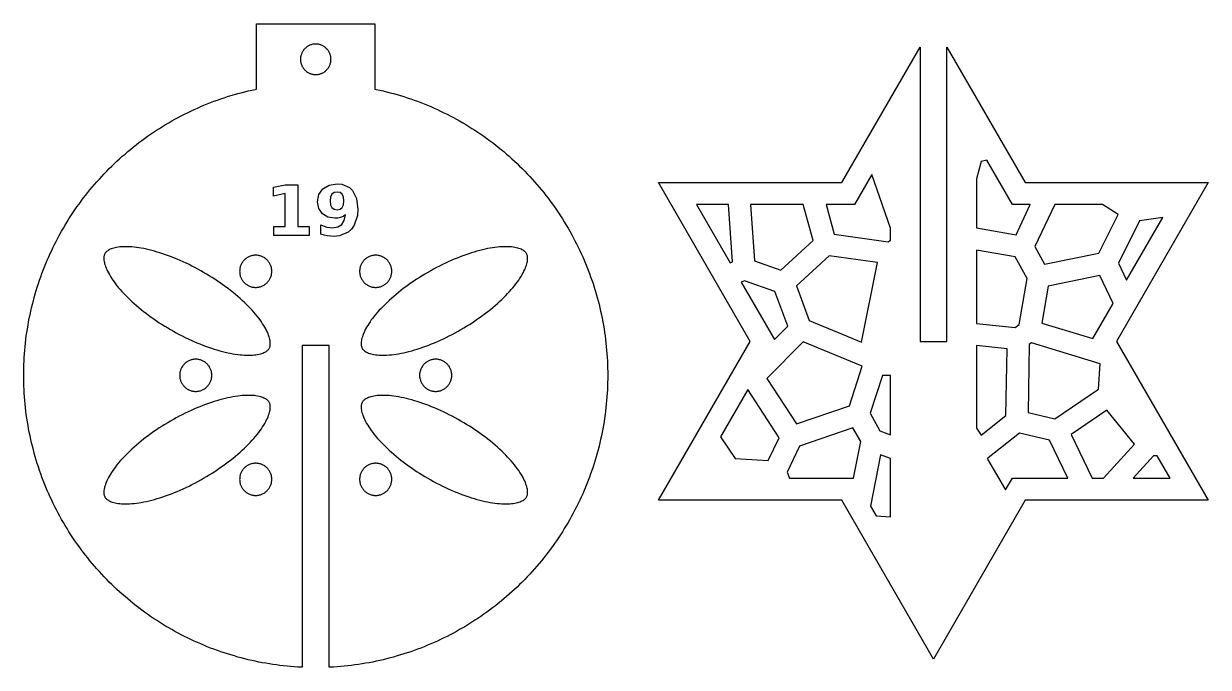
# Model space of a CAD drawing. Header units: millimetres. Extents: x 0 to 438, y -157 to 0.
# Drawn here: x 73 to 212.9, y -76 to 0 of the extents above; entities that cross this region are included whole.
import ezdxf

# ---------------------------------------------------------------- set-up
doc = ezdxf.new("R2010")
doc.units = ezdxf.units.MM
doc.layers.add('CUT', color=1, linetype='Continuous')
doc.layers.add('ENGRAVE', color=7, linetype='Continuous')

msp = doc.modelspace()

# ---------------------------------------------------------------- linework, layer by layer
at = {"layer": 'CUT'}
for points in [[(141.96, -43.19), (141.94, -43.62), (141.91, -44.04), (141.87, -44.46), (141.83, -44.88), (141.79, -45.3), (141.74, -45.72), (141.69, -46.14), (141.63, -46.56), (141.56, -46.98), (141.49, -47.4), (141.42, -47.81), (141.34, -48.23), (141.25, -48.65), (141.16, -49.06), (141.07, -49.47), (140.97, -49.88), (140.86, -50.29), (140.75, -50.7), (140.63, -51.11), (140.51, -51.51), (140.39, -51.92), (140.26, -52.32), (140.12, -52.72), (139.98, -53.12), (139.84, -53.52), (139.69, -53.92), (139.53, -54.31), (139.37, -54.7), (139.21, -55.09), (139.04, -55.48), (138.87, -55.87), (138.69, -56.25), (138.5, -56.63), (138.32, -57.01), (138.12, -57.39), (137.93, -57.76), (137.72, -58.14), (137.52, -58.5), (137.31, -58.87), (137.09, -59.24), (136.87, -59.6), (136.65, -59.96), (136.42, -60.31), (136.19, -60.67), (135.95, -61.02), (135.71, -61.37), (135.46, -61.71), (135.21, -62.05), (134.96, -62.39), (134.7, -62.73), (134.44, -63.06), (134.17, -63.39), (133.9, -63.71), (133.62, -64.03), (133.35, -64.35), (133.06, -64.67), (132.78, -64.98), (132.49, -65.29), (132.19, -65.59), (131.9, -65.9), (131.59, -66.19), (131.29, -66.49), (130.98, -66.78), (130.67, -67.06), (130.35, -67.35), (130.03, -67.62), (129.71, -67.9), (129.39, -68.17), (129.06, -68.44), (128.73, -68.7), (128.39, -68.96), (128.05, -69.21), (127.71, -69.46), (127.37, -69.71), (127.02, -69.95), (126.67, -70.19), (126.31, -70.42), (125.96, -70.65), (125.6, -70.87), (125.24, -71.09), (124.87, -71.31), (124.5, -71.52), (124.14, -71.72), (123.76, -71.93), (123.39, -72.12), (123.01, -72.32), (122.63, -72.5), (122.25, -72.69), (121.87, -72.87), (121.48, -73.04), (121.09, -73.21), (120.7, -73.37), (120.31, -73.53), (119.92, -73.69), (119.52, -73.84), (119.12, -73.98), (118.72, -74.12), (118.32, -74.26), (117.92, -74.39), (117.51, -74.51), (117.11, -74.63), (116.7, -74.75), (116.29, -74.86), (115.88, -74.97), (115.47, -75.07), (115.06, -75.16), (114.65, -75.25), (114.23, -75.34), (113.81, -75.42), (113.4, -75.49), (112.98, -75.56), (112.56, -75.63), (112.14, -75.69), (111.72, -75.74), (111.3, -75.79), (110.88, -75.83), (110.46, -75.87), (110.04, -75.91), (109.62, -75.94), (109.19, -75.96), (109.09, -75.96), (109.09, -38), (105.91, -38), (105.91, -75.96), (105.81, -75.96), (105.38, -75.94), (104.96, -75.91), (104.54, -75.87), (104.12, -75.83), (103.7, -75.79), (103.28, -75.74), (102.86, -75.69), (102.44, -75.63), (102.02, -75.56), (101.6, -75.49), (101.19, -75.42), (100.77, -75.34), (100.35, -75.25), (99.94, -75.16), (99.53, -75.07), (99.12, -74.97), (98.71, -74.86), (98.3, -74.75), (97.89, -74.63), (97.49, -74.51), (97.08, -74.39), (96.68, -74.26), (96.28, -74.12), (95.88, -73.98), (95.48, -73.84), (95.08, -73.69), (94.69, -73.53), (94.3, -73.37), (93.91, -73.21), (93.52, -73.04), (93.13, -72.87), (92.75, -72.69), (92.37, -72.5), (91.99, -72.32), (91.61, -72.12), (91.24, -71.93), (90.86, -71.72), (90.5, -71.52), (90.13, -71.31), (89.76, -71.09), (89.4, -70.87), (89.04, -70.65), (88.69, -70.42), (88.33, -70.19), (87.98, -69.95), (87.63, -69.71), (87.29, -69.46), (86.95, -69.21), (86.61, -68.96), (86.27, -68.7), (85.94, -68.44), (85.61, -68.17), (85.29, -67.9), (84.97, -67.62), (84.65, -67.35), (84.33, -67.06), (84.02, -66.78), (83.71, -66.49), (83.41, -66.19), (83.1, -65.9), (82.81, -65.59), (82.51, -65.29), (82.22, -64.98), (81.94, -64.67), (81.65, -64.35), (81.38, -64.03), (81.1, -63.71), (80.83, -63.39), (80.56, -63.06), (80.3, -62.73), (80.04, -62.39), (79.79, -62.05), (79.54, -61.71), (79.29, -61.37), (79.05, -61.02), (78.81, -60.67), (78.58, -60.31), (78.35, -59.96), (78.13, -59.6), (77.91, -59.24), (77.69, -58.87), (77.48, -58.5), (77.28, -58.14), (77.07, -57.76), (76.88, -57.39), (76.68, -57.01), (76.5, -56.63), (76.31, -56.25), (76.13, -55.87), (75.96, -55.48), (75.79, -55.09), (75.63, -54.7), (75.47, -54.31), (75.31, -53.92), (75.16, -53.52), (75.02, -53.12), (74.88, -52.72), (74.74, -52.32), (74.61, -51.92), (74.49, -51.51), (74.37, -51.11), (74.25, -50.7), (74.14, -50.29), (74.03, -49.88), (73.93, -49.47), (73.84, -49.06), (73.75, -48.65), (73.66, -48.23), (73.58, -47.81), (73.51, -47.4), (73.44, -46.98), (73.37, -46.56), (73.31, -46.14), (73.26, -45.72), (73.21, -45.3), (73.17, -44.88), (73.13, -44.46), (73.09, -44.04), (73.06, -43.62), (73.04, -43.19), (73.02, -42.77), (73.01, -42.35), (73, -41.92), (73, -41.5), (73, -41.08), (73.01, -40.65), (73.02, -40.23), (73.04, -39.81), (73.06, -39.38), (73.09, -38.96), (73.13, -38.54), (73.17, -38.12), (73.21, -37.7), (73.26, -37.28), (73.31, -36.86), (73.37, -36.44), (73.44, -36.02), (73.51, -35.6), (73.58, -35.19), (73.66, -34.77), (73.75, -34.35), (73.84, -33.94), (73.93, -33.53), (74.03, -33.12), (74.14, -32.71), (74.25, -32.3), (74.37, -31.89), (74.49, -31.49), (74.61, -31.08), (74.74, -30.68), (74.88, -30.28), (75.02, -29.88), (75.16, -29.48), (75.31, -29.08), (75.47, -28.69), (75.63, -28.3), (75.79, -27.91), (75.96, -27.52), (76.13, -27.13), (76.31, -26.75), (76.5, -26.37), (76.68, -25.99), (76.88, -25.61), (77.07, -25.24), (77.28, -24.86), (77.48, -24.5), (77.69, -24.13), (77.91, -23.76), (78.13, -23.4), (78.35, -23.04), (78.58, -22.69), (78.81, -22.33), (79.05, -21.98), (79.29, -21.63), (79.54, -21.29), (79.79, -20.95), (80.04, -20.61), (80.3, -20.27), (80.56, -19.94), (80.83, -19.61), (81.1, -19.29), (81.38, -18.97), (81.65, -18.65), (81.94, -18.33), (82.22, -18.02), (82.51, -17.71), (82.81, -17.41), (83.1, -17.1), (83.41, -16.81), (83.71, -16.51), (84.02, -16.22), (84.33, -15.94), (84.65, -15.65), (84.97, -15.38), (85.29, -15.1), (85.61, -14.83), (85.94, -14.56), (86.27, -14.3), (86.61, -14.04), (86.95, -13.79), (87.29, -13.54), (87.63, -13.29), (87.98, -13.05), (88.33, -12.81), (88.69, -12.58), (89.04, -12.35), (89.4, -12.13), (89.76, -11.91), (90.13, -11.69), (90.5, -11.48), (90.86, -11.28), (91.24, -11.07), (91.61, -10.88), (91.99, -10.68), (92.37, -10.5), (92.75, -10.31), (93.13, -10.13), (93.52, -9.96), (93.91, -9.79), (94.3, -9.63), (94.69, -9.47), (95.08, -9.31), (95.48, -9.16), (95.88, -9.02), (96.28, -8.88), (96.68, -8.74), (97.08, -8.61), (97.49, -8.49), (97.89, -8.37), (98.3, -8.25), (98.71, -8.14), (99.12, -8.03), (99.53, -7.93), (99.94, -7.84), (100.35, -7.75), (100.5, -7.72), (100.5, 0), (114.5, 0), (114.5, -7.72), (114.65, -7.75), (115.06, -7.84), (115.47, -7.93), (115.88, -8.03), (116.29, -8.14), (116.7, -8.25), (117.11, -8.37), (117.51, -8.49), (117.92, -8.61), (118.32, -8.74), (118.72, -8.88), (119.12, -9.02), (119.52, -9.16), (119.92, -9.31), (120.31, -9.47), (120.7, -9.63), (121.09, -9.79), (121.48, -9.96), (121.87, -10.13), (122.25, -10.31), (122.63, -10.5), (123.01, -10.68), (123.39, -10.88), (123.76, -11.07), (124.14, -11.28), (124.5, -11.48), (124.87, -11.69), (125.24, -11.91), (125.6, -12.13), (125.96, -12.35), (126.31, -12.58), (126.67, -12.81), (127.02, -13.05), (127.37, -13.29), (127.71, -13.54), (128.05, -13.79), (128.39, -14.04), (128.73, -14.3), (129.06, -14.56), (129.39, -14.83), (129.71, -15.1), (130.03, -15.38), (130.35, -15.65), (130.67, -15.94), (130.98, -16.22), (131.29, -16.51), (131.59, -16.81), (131.9, -17.1), (132.19, -17.41), (132.49, -17.71), (132.78, -18.02), (133.06, -18.33), (133.35, -18.65), (133.62, -18.97), (133.9, -19.29), (134.17, -19.61), (134.44, -19.94), (134.7, -20.27), (134.96, -20.61), (135.21, -20.95), (135.46, -21.29), (135.71, -21.63), (135.95, -21.98), (136.19, -22.33), (136.42, -22.69), (136.65, -23.04), (136.87, -23.4), (137.09, -23.76), (137.31, -24.13), (137.52, -24.5), (137.72, -24.86), (137.93, -25.24), (138.12, -25.61), (138.32, -25.99), (138.5, -26.37), (138.69, -26.75), (138.87, -27.13), (139.04, -27.52), (139.21, -27.91), (139.37, -28.3), (139.53, -28.69), (139.69, -29.08), (139.84, -29.48), (139.98, -29.88), (140.12, -30.28), (140.26, -30.68), (140.39, -31.08), (140.51, -31.49), (140.63, -31.89), (140.75, -32.3), (140.86, -32.71), (140.97, -33.12), (141.07, -33.53), (141.16, -33.94), (141.25, -34.35), (141.34, -34.77), (141.42, -35.19), (141.49, -35.6), (141.56, -36.02), (141.63, -36.44), (141.69, -36.86), (141.74, -37.28), (141.79, -37.7), (141.83, -38.12), (141.87, -38.54), (141.91, -38.96), (141.94, -39.38), (141.96, -39.81), (141.98, -40.23), (141.99, -40.65), (142, -41.08), (142, -41.5), (142, -41.92), (141.99, -42.35), (141.98, -42.77), (141.96, -43.19)], [(109.3, -4.11), (109.29, -4.02), (109.28, -3.94), (109.27, -3.85), (109.25, -3.76), (109.22, -3.68), (109.19, -3.59), (109.16, -3.51), (109.13, -3.43), (109.09, -3.35), (109.04, -3.27), (109, -3.2), (108.95, -3.13), (108.89, -3.06), (108.83, -2.99), (108.77, -2.93), (108.71, -2.87), (108.64, -2.81), (108.57, -2.75), (108.5, -2.7), (108.43, -2.66), (108.35, -2.61), (108.27, -2.57), (108.19, -2.54), (108.11, -2.51), (108.02, -2.48), (107.94, -2.45), (107.85, -2.43), (107.76, -2.42), (107.68, -2.41), (107.59, -2.4), (107.5, -2.4), (107.41, -2.4), (107.32, -2.41), (107.24, -2.42), (107.15, -2.43), (107.06, -2.45), (106.98, -2.48), (106.89, -2.51), (106.81, -2.54), (106.73, -2.57), (106.65, -2.61), (106.57, -2.66), (106.5, -2.7), (106.43, -2.75), (106.36, -2.81), (106.29, -2.87), (106.23, -2.93), (106.17, -2.99), (106.11, -3.06), (106.05, -3.13), (106, -3.2), (105.96, -3.27), (105.91, -3.35), (105.87, -3.43), (105.84, -3.51), (105.81, -3.59), (105.78, -3.68), (105.75, -3.76), (105.73, -3.85), (105.72, -3.94), (105.71, -4.02), (105.7, -4.11), (105.7, -4.2), (105.7, -4.29), (105.71, -4.38), (105.72, -4.46), (105.73, -4.55), (105.75, -4.64), (105.78, -4.72), (105.81, -4.81), (105.84, -4.89), (105.87, -4.97), (105.91, -5.05), (105.96, -5.13), (106, -5.2), (106.05, -5.27), (106.11, -5.34), (106.17, -5.41), (106.23, -5.47), (106.29, -5.53), (106.36, -5.59), (106.43, -5.65), (106.5, -5.7), (106.57, -5.74), (106.65, -5.79), (106.73, -5.83), (106.81, -5.86), (106.89, -5.89), (106.98, -5.92), (107.06, -5.95), (107.15, -5.97), (107.24, -5.98), (107.32, -5.99), (107.41, -6), (107.5, -6), (107.59, -6), (107.68, -5.99), (107.76, -5.98), (107.85, -5.97), (107.94, -5.95), (108.02, -5.92), (108.11, -5.89), (108.19, -5.86), (108.27, -5.83), (108.35, -5.79), (108.43, -5.74), (108.5, -5.7), (108.57, -5.65), (108.64, -5.59), (108.71, -5.53), (108.77, -5.47), (108.83, -5.41), (108.89, -5.34), (108.95, -5.27), (109, -5.2), (109.04, -5.13), (109.09, -5.05), (109.13, -4.97), (109.16, -4.89), (109.19, -4.81), (109.22, -4.72), (109.25, -4.64), (109.27, -4.55), (109.28, -4.46), (109.29, -4.38), (109.3, -4.29), (109.3, -4.2), (109.3, -4.11)], [(148, -56.25), (158.82, -37.5), (148, -18.75), (169.65, -18.75), (178.89, -2.75), (178.89, -37.5), (182.06, -37.5), (182.06, -2.75), (191.3, -18.75), (212.95, -18.75), (202.12, -37.5), (212.95, -56.25), (191.3, -56.25), (180.47, -75), (169.65, -56.25), (148, -56.25)], [(186.77, -16.11), (186.13, -16.26), (185.56, -18.31), (185.56, -24.09), (190.24, -24.9), (191.92, -21.35), (189.8, -21.35), (186.77, -16.11)], [(175.39, -25.56), (175.39, -24.12), (173.21, -17.78), (171.15, -21.35), (167.8, -21.35), (168.74, -24.85), (175.11, -25.74), (175.39, -25.56)], [(156.73, -28.12), (156.27, -21.35), (152.5, -21.35), (156.47, -28.23), (156.73, -28.12)], [(162.45, -29.08), (166.25, -25.6), (165.1, -21.35), (158.87, -21.35), (159.32, -27.99), (162.45, -29.08)], [(200.01, -27.08), (202.3, -22.53), (200.45, -21.35), (194.8, -21.35), (192.45, -26.31), (193.59, -28.4), (200.01, -27.08)], [(202.33, -28.25), (203.29, -30.28), (207.57, -22.87), (204.84, -23.26), (202.33, -28.25)], [(94.92, -29.75), (94.59, -29.55), (94.25, -29.35), (93.91, -29.15), (93.57, -28.97), (93.22, -28.78), (92.88, -28.6), (92.53, -28.43), (92.18, -28.26), (91.84, -28.1), (91.49, -27.95), (91.14, -27.8), (90.8, -27.66), (90.45, -27.52), (90.11, -27.39), (89.77, -27.27), (89.43, -27.16), (89.1, -27.05), (88.77, -26.95), (88.45, -26.85), (88.12, -26.77), (87.81, -26.69), (87.5, -26.62), (87.19, -26.55), (86.89, -26.5), (86.6, -26.45), (86.32, -26.41), (86.04, -26.38), (85.77, -26.35), (85.51, -26.34), (85.26, -26.32), (85.02, -26.32), (84.79, -26.33), (84.57, -26.34), (84.36, -26.35), (84.16, -26.38), (83.97, -26.41), (83.8, -26.44), (83.63, -26.48), (83.49, -26.53), (83.35, -26.57), (83.22, -26.63), (83.11, -26.68), (83.01, -26.73), (82.93, -26.79), (82.85, -26.84), (82.79, -26.9), (82.73, -26.96), (82.68, -27.01), (82.64, -27.07), (82.6, -27.13), (82.57, -27.19), (82.54, -27.25), (82.52, -27.32), (82.5, -27.4), (82.48, -27.48), (82.47, -27.58), (82.47, -27.68), (82.47, -27.79), (82.48, -27.91), (82.5, -28.05), (82.53, -28.19), (82.56, -28.34), (82.61, -28.5), (82.67, -28.67), (82.73, -28.85), (82.81, -29.03), (82.9, -29.22), (83, -29.42), (83.12, -29.62), (83.24, -29.83), (83.37, -30.04), (83.52, -30.26), (83.67, -30.48), (83.84, -30.7), (84.02, -30.93), (84.21, -31.16), (84.4, -31.39), (84.61, -31.62), (84.83, -31.85), (85.05, -32.09), (85.29, -32.32), (85.53, -32.56), (85.78, -32.79), (86.04, -33.03), (86.31, -33.26), (86.59, -33.49), (86.87, -33.73), (87.16, -33.96), (87.46, -34.18), (87.76, -34.41), (88.07, -34.63), (88.38, -34.85), (88.7, -35.07), (89.02, -35.29), (89.35, -35.5), (89.68, -35.7), (90.01, -35.9), (90.35, -36.1), (90.69, -36.3), (91.03, -36.48), (91.38, -36.67), (91.72, -36.85), (92.07, -37.02), (92.42, -37.19), (92.77, -37.35), (93.11, -37.5), (93.46, -37.65), (93.81, -37.79), (94.15, -37.93), (94.49, -38.06), (94.83, -38.18), (95.17, -38.29), (95.5, -38.4), (95.83, -38.5), (96.16, -38.6), (96.48, -38.68), (96.79, -38.76), (97.11, -38.83), (97.41, -38.9), (97.71, -38.95), (98, -39), (98.28, -39.04), (98.56, -39.07), (98.83, -39.1), (99.09, -39.11), (99.34, -39.13), (99.58, -39.13), (99.81, -39.12), (100.04, -39.11), (100.25, -39.1), (100.44, -39.07), (100.63, -39.04), (100.81, -39.01), (100.97, -38.97), (101.12, -38.92), (101.25, -38.88), (101.38, -38.82), (101.49, -38.77), (101.59, -38.72), (101.68, -38.66), (101.75, -38.61), (101.82, -38.55), (101.87, -38.49), (101.92, -38.44), (101.96, -38.38), (102, -38.32), (102.03, -38.26), (102.06, -38.2), (102.08, -38.13), (102.1, -38.05), (102.12, -37.97), (102.13, -37.87), (102.13, -37.77), (102.13, -37.66), (102.12, -37.54), (102.1, -37.4), (102.08, -37.26), (102.04, -37.11), (101.99, -36.95), (101.94, -36.78), (101.87, -36.6), (101.79, -36.42), (101.7, -36.23), (101.6, -36.03), (101.49, -35.83), (101.36, -35.62), (101.23, -35.41), (101.08, -35.19), (100.93, -34.97), (100.76, -34.75), (100.58, -34.52), (100.4, -34.29), (100.2, -34.06), (99.99, -33.83), (99.78, -33.6), (99.55, -33.36), (99.31, -33.13), (99.07, -32.89), (98.82, -32.66), (98.56, -32.42), (98.29, -32.19), (98.01, -31.96), (97.73, -31.72), (97.44, -31.49), (97.15, -31.27), (96.84, -31.04), (96.54, -30.82), (96.22, -30.6), (95.9, -30.38), (95.58, -30.16), (95.25, -29.95), (94.92, -29.75)], [(123.97, -36.48), (124.31, -36.3), (124.65, -36.1), (124.99, -35.9), (125.32, -35.7), (125.65, -35.5), (125.98, -35.29), (126.3, -35.07), (126.62, -34.85), (126.93, -34.63), (127.24, -34.41), (127.54, -34.18), (127.84, -33.96), (128.13, -33.73), (128.41, -33.49), (128.69, -33.26), (128.96, -33.03), (129.22, -32.79), (129.47, -32.56), (129.71, -32.32), (129.95, -32.09), (130.17, -31.85), (130.39, -31.62), (130.6, -31.39), (130.79, -31.16), (130.98, -30.93), (131.16, -30.7), (131.33, -30.48), (131.48, -30.26), (131.63, -30.04), (131.76, -29.83), (131.88, -29.62), (132, -29.42), (132.1, -29.22), (132.19, -29.03), (132.27, -28.85), (132.33, -28.67), (132.39, -28.5), (132.44, -28.34), (132.47, -28.19), (132.5, -28.05), (132.52, -27.91), (132.53, -27.79), (132.53, -27.68), (132.53, -27.58), (132.52, -27.48), (132.5, -27.4), (132.48, -27.32), (132.46, -27.25), (132.43, -27.19), (132.4, -27.13), (132.36, -27.07), (132.32, -27.01), (132.27, -26.96), (132.21, -26.9), (132.15, -26.84), (132.07, -26.79), (131.99, -26.73), (131.89, -26.68), (131.78, -26.63), (131.65, -26.57), (131.51, -26.53), (131.37, -26.48), (131.2, -26.44), (131.03, -26.41), (130.84, -26.38), (130.64, -26.35), (130.43, -26.34), (130.21, -26.33), (129.98, -26.32), (129.74, -26.32), (129.49, -26.34), (129.23, -26.35), (128.96, -26.38), (128.68, -26.41), (128.4, -26.45), (128.11, -26.5), (127.81, -26.55), (127.5, -26.62), (127.19, -26.69), (126.88, -26.77), (126.55, -26.85), (126.23, -26.95), (125.9, -27.05), (125.57, -27.16), (125.23, -27.27), (124.89, -27.39), (124.55, -27.52), (124.2, -27.66), (123.86, -27.8), (123.51, -27.95), (123.16, -28.1), (122.82, -28.26), (122.47, -28.43), (122.12, -28.6), (121.78, -28.78), (121.43, -28.97), (121.09, -29.15), (120.75, -29.35), (120.41, -29.55), (120.08, -29.75), (119.75, -29.95), (119.42, -30.16), (119.1, -30.38), (118.78, -30.6), (118.46, -30.82), (118.16, -31.04), (117.85, -31.27), (117.56, -31.49), (117.27, -31.72), (116.99, -31.96), (116.71, -32.19), (116.44, -32.42), (116.18, -32.66), (115.93, -32.89), (115.69, -33.13), (115.45, -33.36), (115.22, -33.6), (115.01, -33.83), (114.8, -34.06), (114.6, -34.29), (114.42, -34.52), (114.24, -34.75), (114.07, -34.97), (113.92, -35.19), (113.77, -35.41), (113.64, -35.62), (113.51, -35.83), (113.4, -36.03), (113.3, -36.23), (113.21, -36.42), (113.13, -36.6), (113.06, -36.78), (113.01, -36.95), (112.96, -37.11), (112.92, -37.26), (112.9, -37.4), (112.88, -37.54), (112.87, -37.66), (112.87, -37.77), (112.87, -37.87), (112.88, -37.97), (112.9, -38.05), (112.92, -38.13), (112.94, -38.2), (112.97, -38.26), (113, -38.32), (113.04, -38.38), (113.08, -38.44), (113.13, -38.49), (113.18, -38.55), (113.25, -38.61), (113.32, -38.66), (113.41, -38.72), (113.51, -38.77), (113.62, -38.82), (113.75, -38.88), (113.88, -38.92), (114.03, -38.97), (114.19, -39.01), (114.37, -39.04), (114.56, -39.07), (114.75, -39.1), (114.96, -39.11), (115.19, -39.12), (115.42, -39.13), (115.66, -39.13), (115.91, -39.11), (116.17, -39.1), (116.44, -39.07), (116.72, -39.04), (117, -39), (117.29, -38.95), (117.59, -38.9), (117.89, -38.83), (118.21, -38.76), (118.52, -38.68), (118.84, -38.6), (119.17, -38.5), (119.5, -38.4), (119.83, -38.29), (120.17, -38.18), (120.51, -38.06), (120.85, -37.93), (121.19, -37.79), (121.54, -37.65), (121.89, -37.5), (122.23, -37.35), (122.58, -37.19), (122.93, -37.02), (123.28, -36.85), (123.62, -36.67), (123.97, -36.48)], [(102.29, -29.5), (102.3, -29.41), (102.31, -29.32), (102.31, -29.22), (102.31, -29.13), (102.3, -29.04), (102.29, -28.95), (102.28, -28.85), (102.26, -28.76), (102.23, -28.67), (102.2, -28.58), (102.17, -28.5), (102.13, -28.41), (102.09, -28.33), (102.04, -28.25), (101.99, -28.17), (101.94, -28.09), (101.88, -28.02), (101.82, -27.95), (101.76, -27.88), (101.69, -27.82), (101.62, -27.76), (101.54, -27.7), (101.47, -27.64), (101.39, -27.59), (101.31, -27.55), (101.22, -27.51), (101.14, -27.47), (101.05, -27.44), (100.96, -27.41), (100.87, -27.38), (100.78, -27.36), (100.69, -27.35), (100.6, -27.33), (100.51, -27.33), (100.41, -27.32), (100.32, -27.33), (100.23, -27.33), (100.13, -27.35), (100.04, -27.36), (99.95, -27.38), (99.86, -27.41), (99.77, -27.44), (99.69, -27.47), (99.6, -27.51), (99.52, -27.55), (99.44, -27.59), (99.36, -27.64), (99.28, -27.7), (99.21, -27.76), (99.14, -27.82), (99.07, -27.88), (99, -27.95), (98.94, -28.02), (98.89, -28.09), (98.83, -28.17), (98.78, -28.25), (98.74, -28.33), (98.7, -28.41), (98.66, -28.5), (98.62, -28.58), (98.59, -28.67), (98.57, -28.76), (98.55, -28.85), (98.53, -28.95), (98.52, -29.04), (98.52, -29.13), (98.51, -29.22), (98.52, -29.32), (98.52, -29.41), (98.53, -29.5), (98.55, -29.59), (98.57, -29.69), (98.59, -29.78), (98.62, -29.86), (98.66, -29.95), (98.7, -30.04), (98.74, -30.12), (98.78, -30.2), (98.83, -30.28), (98.89, -30.36), (98.94, -30.43), (99, -30.5), (99.07, -30.57), (99.14, -30.63), (99.21, -30.69), (99.28, -30.75), (99.36, -30.8), (99.44, -30.85), (99.52, -30.9), (99.6, -30.94), (99.69, -30.98), (99.77, -31.01), (99.86, -31.04), (99.95, -31.07), (100.04, -31.09), (100.13, -31.1), (100.23, -31.11), (100.32, -31.12), (100.41, -31.12), (100.51, -31.12), (100.6, -31.11), (100.69, -31.1), (100.78, -31.09), (100.87, -31.07), (100.96, -31.04), (101.05, -31.01), (101.14, -30.98), (101.22, -30.94), (101.31, -30.9), (101.39, -30.85), (101.47, -30.8), (101.54, -30.75), (101.62, -30.69), (101.69, -30.63), (101.76, -30.57), (101.82, -30.5), (101.88, -30.43), (101.94, -30.36), (101.99, -30.28), (102.04, -30.2), (102.09, -30.12), (102.13, -30.04), (102.17, -29.95), (102.2, -29.86), (102.23, -29.78), (102.26, -29.69), (102.28, -29.59), (102.29, -29.5)], [(116.47, -29.5), (116.48, -29.41), (116.48, -29.32), (116.49, -29.22), (116.48, -29.13), (116.48, -29.04), (116.47, -28.95), (116.45, -28.85), (116.43, -28.76), (116.41, -28.67), (116.38, -28.58), (116.34, -28.5), (116.3, -28.41), (116.26, -28.33), (116.22, -28.25), (116.17, -28.17), (116.11, -28.09), (116.06, -28.02), (116, -27.95), (115.93, -27.88), (115.86, -27.82), (115.79, -27.76), (115.72, -27.7), (115.64, -27.64), (115.56, -27.59), (115.48, -27.55), (115.4, -27.51), (115.31, -27.47), (115.23, -27.44), (115.14, -27.41), (115.05, -27.38), (114.96, -27.36), (114.87, -27.35), (114.77, -27.33), (114.68, -27.33), (114.59, -27.32), (114.49, -27.33), (114.4, -27.33), (114.31, -27.35), (114.22, -27.36), (114.13, -27.38), (114.04, -27.41), (113.95, -27.44), (113.86, -27.47), (113.78, -27.51), (113.69, -27.55), (113.61, -27.59), (113.53, -27.64), (113.46, -27.7), (113.38, -27.76), (113.31, -27.82), (113.24, -27.88), (113.18, -27.95), (113.12, -28.02), (113.06, -28.09), (113.01, -28.17), (112.96, -28.25), (112.91, -28.33), (112.87, -28.41), (112.83, -28.5), (112.8, -28.58), (112.77, -28.67), (112.74, -28.76), (112.72, -28.85), (112.71, -28.95), (112.7, -29.04), (112.69, -29.13), (112.69, -29.22), (112.69, -29.32), (112.7, -29.41), (112.71, -29.5), (112.72, -29.59), (112.74, -29.69), (112.77, -29.78), (112.8, -29.86), (112.83, -29.95), (112.87, -30.04), (112.91, -30.12), (112.96, -30.2), (113.01, -30.28), (113.06, -30.36), (113.12, -30.43), (113.18, -30.5), (113.24, -30.57), (113.31, -30.63), (113.38, -30.69), (113.46, -30.75), (113.53, -30.8), (113.61, -30.85), (113.69, -30.9), (113.78, -30.94), (113.86, -30.98), (113.95, -31.01), (114.04, -31.04), (114.13, -31.07), (114.22, -31.09), (114.31, -31.1), (114.4, -31.11), (114.49, -31.12), (114.59, -31.12), (114.68, -31.12), (114.77, -31.11), (114.87, -31.1), (114.96, -31.09), (115.05, -31.07), (115.14, -31.04), (115.23, -31.01), (115.31, -30.98), (115.4, -30.94), (115.48, -30.9), (115.56, -30.85), (115.64, -30.8), (115.72, -30.75), (115.79, -30.69), (115.86, -30.63), (115.93, -30.57), (116, -30.5), (116.06, -30.43), (116.11, -30.36), (116.17, -30.28), (116.22, -30.2), (116.26, -30.12), (116.3, -30.04), (116.34, -29.95), (116.38, -29.86), (116.41, -29.78), (116.43, -29.69), (116.45, -29.59), (116.47, -29.5)], [(165.81, -35.03), (171.99, -37.58), (173.87, -28.19), (168.14, -27.39), (164.28, -30.93), (165.81, -35.03)], [(190.61, -35.51), (191.55, -30.09), (190.15, -27.52), (185.56, -26.73), (185.56, -35.38), (190.14, -35.85), (190.61, -35.51)], [(161.7, -37.29), (163.28, -35.69), (161.75, -31.59), (158.14, -30.33), (157.78, -30.49), (161.7, -37.29)], [(199.31, -37.17), (201.71, -33.03), (200.14, -29.71), (194.03, -30.96), (193.28, -35.34), (199.31, -37.17)], [(160.8, -41.89), (164.28, -47.24), (170.55, -45.09), (172.07, -40.42), (165.1, -37.55), (160.8, -41.89)], [(191.65, -45.88), (194.83, -46.64), (199.97, -43.15), (200.18, -40.16), (192.05, -37.68), (191.79, -37.86), (191.65, -45.88)], [(185.56, -47.75), (186.12, -48.58), (189.04, -46.26), (189.18, -38.37), (185.56, -37.99), (185.56, -47.75)], [(95.22, -41.69), (95.22, -41.59), (95.22, -41.5), (95.22, -41.41), (95.22, -41.31), (95.2, -41.22), (95.19, -41.13), (95.17, -41.04), (95.14, -40.95), (95.11, -40.86), (95.08, -40.77), (95.04, -40.69), (95, -40.6), (94.95, -40.52), (94.9, -40.44), (94.85, -40.37), (94.79, -40.29), (94.73, -40.22), (94.67, -40.16), (94.6, -40.09), (94.53, -40.03), (94.46, -39.97), (94.38, -39.92), (94.3, -39.87), (94.22, -39.82), (94.14, -39.78), (94.05, -39.74), (93.96, -39.71), (93.88, -39.68), (93.79, -39.66), (93.7, -39.64), (93.6, -39.62), (93.51, -39.61), (93.42, -39.6), (93.33, -39.6), (93.23, -39.6), (93.14, -39.61), (93.05, -39.62), (92.95, -39.64), (92.86, -39.66), (92.77, -39.68), (92.69, -39.71), (92.6, -39.74), (92.51, -39.78), (92.43, -39.82), (92.35, -39.87), (92.27, -39.92), (92.19, -39.97), (92.12, -40.03), (92.05, -40.09), (91.98, -40.16), (91.92, -40.22), (91.86, -40.29), (91.8, -40.37), (91.75, -40.44), (91.7, -40.52), (91.65, -40.6), (91.61, -40.69), (91.57, -40.77), (91.54, -40.86), (91.51, -40.95), (91.48, -41.04), (91.46, -41.13), (91.45, -41.22), (91.43, -41.31), (91.43, -41.41), (91.43, -41.5), (91.43, -41.59), (91.43, -41.69), (91.45, -41.78), (91.46, -41.87), (91.48, -41.96), (91.51, -42.05), (91.54, -42.14), (91.57, -42.23), (91.61, -42.31), (91.65, -42.4), (91.7, -42.48), (91.75, -42.56), (91.8, -42.63), (91.86, -42.71), (91.92, -42.78), (91.98, -42.84), (92.05, -42.91), (92.12, -42.97), (92.19, -43.03), (92.27, -43.08), (92.35, -43.13), (92.43, -43.18), (92.51, -43.22), (92.6, -43.26), (92.69, -43.29), (92.77, -43.32), (92.86, -43.34), (92.95, -43.36), (93.05, -43.38), (93.14, -43.39), (93.23, -43.4), (93.33, -43.4), (93.42, -43.4), (93.51, -43.39), (93.6, -43.38), (93.7, -43.36), (93.79, -43.34), (93.88, -43.32), (93.96, -43.29), (94.05, -43.26), (94.14, -43.22), (94.22, -43.18), (94.3, -43.13), (94.38, -43.08), (94.46, -43.03), (94.53, -42.97), (94.6, -42.91), (94.67, -42.84), (94.73, -42.78), (94.79, -42.71), (94.85, -42.63), (94.9, -42.56), (94.95, -42.48), (95, -42.4), (95.04, -42.31), (95.08, -42.23), (95.11, -42.14), (95.14, -42.05), (95.17, -41.96), (95.19, -41.87), (95.2, -41.78), (95.22, -41.69)], [(123.55, -41.78), (123.57, -41.69), (123.57, -41.59), (123.57, -41.5), (123.57, -41.41), (123.57, -41.31), (123.55, -41.22), (123.54, -41.13), (123.52, -41.04), (123.49, -40.95), (123.46, -40.86), (123.43, -40.77), (123.39, -40.69), (123.35, -40.6), (123.3, -40.52), (123.25, -40.44), (123.2, -40.37), (123.14, -40.29), (123.08, -40.22), (123.02, -40.16), (122.95, -40.09), (122.88, -40.03), (122.81, -39.97), (122.73, -39.92), (122.65, -39.87), (122.57, -39.82), (122.49, -39.78), (122.4, -39.74), (122.31, -39.71), (122.23, -39.68), (122.14, -39.66), (122.05, -39.64), (121.95, -39.62), (121.86, -39.61), (121.77, -39.6), (121.67, -39.6), (121.58, -39.6), (121.49, -39.61), (121.4, -39.62), (121.3, -39.64), (121.21, -39.66), (121.12, -39.68), (121.04, -39.71), (120.95, -39.74), (120.86, -39.78), (120.78, -39.82), (120.7, -39.87), (120.62, -39.92), (120.54, -39.97), (120.47, -40.03), (120.4, -40.09), (120.33, -40.16), (120.27, -40.22), (120.21, -40.29), (120.15, -40.37), (120.1, -40.44), (120.05, -40.52), (120, -40.6), (119.96, -40.69), (119.92, -40.77), (119.89, -40.86), (119.86, -40.95), (119.83, -41.04), (119.81, -41.13), (119.8, -41.22), (119.78, -41.31), (119.78, -41.41), (119.78, -41.5), (119.78, -41.59), (119.78, -41.69), (119.8, -41.78), (119.81, -41.87), (119.83, -41.96), (119.86, -42.05), (119.89, -42.14), (119.92, -42.23), (119.96, -42.31), (120, -42.4), (120.05, -42.48), (120.1, -42.56), (120.15, -42.63), (120.21, -42.71), (120.27, -42.78), (120.33, -42.84), (120.4, -42.91), (120.47, -42.97), (120.54, -43.03), (120.62, -43.08), (120.7, -43.13), (120.78, -43.18), (120.86, -43.22), (120.95, -43.26), (121.04, -43.29), (121.12, -43.32), (121.21, -43.34), (121.3, -43.36), (121.4, -43.38), (121.49, -43.39), (121.58, -43.4), (121.67, -43.4), (121.77, -43.4), (121.86, -43.39), (121.95, -43.38), (122.05, -43.36), (122.14, -43.34), (122.23, -43.32), (122.31, -43.29), (122.4, -43.26), (122.49, -43.22), (122.57, -43.18), (122.65, -43.13), (122.73, -43.08), (122.81, -43.03), (122.88, -42.97), (122.95, -42.91), (123.02, -42.84), (123.08, -42.78), (123.14, -42.71), (123.2, -42.63), (123.25, -42.56), (123.3, -42.48), (123.35, -42.4), (123.39, -42.31), (123.43, -42.23), (123.46, -42.14), (123.49, -42.05), (123.52, -41.96), (123.54, -41.87), (123.55, -41.78)], [(172.99, -45.97), (174.15, -48.06), (175.39, -48.53), (175.39, -41.53), (174.44, -41.52), (172.99, -45.97)], [(160.96, -51.55), (162.25, -48.89), (158.54, -43.19), (155.32, -48.77), (157.04, -51.3), (160.96, -51.55)], [(91.38, -46.33), (91.03, -46.52), (90.69, -46.7), (90.35, -46.9), (90.01, -47.1), (89.68, -47.3), (89.35, -47.5), (89.02, -47.71), (88.7, -47.93), (88.38, -48.15), (88.07, -48.37), (87.76, -48.59), (87.46, -48.82), (87.16, -49.04), (86.87, -49.27), (86.59, -49.51), (86.31, -49.74), (86.04, -49.97), (85.78, -50.21), (85.53, -50.44), (85.29, -50.68), (85.05, -50.91), (84.83, -51.15), (84.61, -51.38), (84.4, -51.61), (84.21, -51.84), (84.02, -52.07), (83.84, -52.3), (83.67, -52.52), (83.52, -52.74), (83.37, -52.96), (83.24, -53.17), (83.12, -53.38), (83, -53.58), (82.9, -53.78), (82.81, -53.97), (82.73, -54.15), (82.67, -54.33), (82.61, -54.5), (82.56, -54.66), (82.53, -54.81), (82.5, -54.95), (82.48, -55.09), (82.47, -55.21), (82.47, -55.32), (82.47, -55.42), (82.48, -55.52), (82.5, -55.6), (82.52, -55.68), (82.54, -55.75), (82.57, -55.81), (82.6, -55.87), (82.64, -55.93), (82.68, -55.99), (82.73, -56.04), (82.79, -56.1), (82.85, -56.16), (82.93, -56.21), (83.01, -56.27), (83.11, -56.32), (83.22, -56.37), (83.35, -56.43), (83.49, -56.47), (83.63, -56.52), (83.8, -56.56), (83.97, -56.59), (84.16, -56.62), (84.36, -56.65), (84.57, -56.66), (84.79, -56.67), (85.02, -56.68), (85.26, -56.68), (85.51, -56.66), (85.77, -56.65), (86.04, -56.62), (86.32, -56.59), (86.6, -56.55), (86.89, -56.5), (87.19, -56.45), (87.5, -56.38), (87.81, -56.31), (88.12, -56.23), (88.45, -56.15), (88.77, -56.05), (89.1, -55.95), (89.43, -55.84), (89.77, -55.73), (90.11, -55.61), (90.45, -55.48), (90.8, -55.34), (91.14, -55.2), (91.49, -55.05), (91.84, -54.9), (92.18, -54.74), (92.53, -54.57), (92.88, -54.4), (93.22, -54.22), (93.57, -54.03), (93.91, -53.85), (94.25, -53.65), (94.59, -53.45), (94.92, -53.25), (95.25, -53.05), (95.58, -52.84), (95.9, -52.62), (96.22, -52.4), (96.54, -52.18), (96.84, -51.96), (97.15, -51.73), (97.44, -51.51), (97.73, -51.28), (98.01, -51.04), (98.29, -50.81), (98.56, -50.58), (98.82, -50.34), (99.07, -50.11), (99.31, -49.87), (99.55, -49.64), (99.78, -49.4), (99.99, -49.17), (100.2, -48.94), (100.4, -48.71), (100.58, -48.48), (100.76, -48.25), (100.93, -48.03), (101.08, -47.81), (101.23, -47.59), (101.36, -47.38), (101.49, -47.17), (101.6, -46.97), (101.7, -46.77), (101.79, -46.58), (101.87, -46.4), (101.94, -46.22), (101.99, -46.05), (102.04, -45.89), (102.08, -45.74), (102.1, -45.6), (102.12, -45.46), (102.13, -45.34), (102.13, -45.23), (102.13, -45.13), (102.12, -45.03), (102.1, -44.95), (102.08, -44.87), (102.06, -44.8), (102.03, -44.74), (102, -44.68), (101.96, -44.62), (101.92, -44.56), (101.87, -44.51), (101.82, -44.45), (101.75, -44.39), (101.68, -44.34), (101.59, -44.28), (101.49, -44.23), (101.38, -44.18), (101.25, -44.12), (101.12, -44.08), (100.97, -44.03), (100.81, -43.99), (100.63, -43.96), (100.44, -43.93), (100.25, -43.9), (100.04, -43.89), (99.81, -43.88), (99.58, -43.87), (99.34, -43.87), (99.09, -43.89), (98.83, -43.9), (98.56, -43.93), (98.28, -43.96), (98, -44), (97.71, -44.05), (97.41, -44.1), (97.11, -44.17), (96.79, -44.24), (96.48, -44.32), (96.16, -44.4), (95.83, -44.5), (95.5, -44.6), (95.17, -44.71), (94.83, -44.82), (94.49, -44.94), (94.15, -45.07), (93.81, -45.21), (93.46, -45.35), (93.11, -45.5), (92.77, -45.65), (92.42, -45.81), (92.07, -45.98), (91.72, -46.15), (91.38, -46.33)], [(120.08, -53.25), (120.41, -53.45), (120.75, -53.65), (121.09, -53.85), (121.43, -54.03), (121.78, -54.22), (122.12, -54.4), (122.47, -54.57), (122.82, -54.74), (123.16, -54.9), (123.51, -55.05), (123.86, -55.2), (124.2, -55.34), (124.55, -55.48), (124.89, -55.61), (125.23, -55.73), (125.57, -55.84), (125.9, -55.95), (126.23, -56.05), (126.55, -56.15), (126.88, -56.23), (127.19, -56.31), (127.5, -56.38), (127.81, -56.45), (128.11, -56.5), (128.4, -56.55), (128.68, -56.59), (128.96, -56.62), (129.23, -56.65), (129.49, -56.66), (129.74, -56.68), (129.98, -56.68), (130.21, -56.67), (130.43, -56.66), (130.64, -56.65), (130.84, -56.62), (131.03, -56.59), (131.2, -56.56), (131.37, -56.52), (131.51, -56.47), (131.65, -56.43), (131.78, -56.37), (131.89, -56.32), (131.99, -56.27), (132.07, -56.21), (132.15, -56.16), (132.21, -56.1), (132.27, -56.04), (132.32, -55.99), (132.36, -55.93), (132.4, -55.87), (132.43, -55.81), (132.46, -55.75), (132.48, -55.68), (132.5, -55.6), (132.52, -55.52), (132.53, -55.42), (132.53, -55.32), (132.53, -55.21), (132.52, -55.09), (132.5, -54.95), (132.47, -54.81), (132.44, -54.66), (132.39, -54.5), (132.33, -54.33), (132.27, -54.15), (132.19, -53.97), (132.1, -53.78), (132, -53.58), (131.88, -53.38), (131.76, -53.17), (131.63, -52.96), (131.48, -52.74), (131.33, -52.52), (131.16, -52.3), (130.98, -52.07), (130.79, -51.84), (130.6, -51.61), (130.39, -51.38), (130.17, -51.15), (129.95, -50.91), (129.71, -50.68), (129.47, -50.44), (129.22, -50.21), (128.96, -49.97), (128.69, -49.74), (128.41, -49.51), (128.13, -49.27), (127.84, -49.04), (127.54, -48.82), (127.24, -48.59), (126.93, -48.37), (126.62, -48.15), (126.3, -47.93), (125.98, -47.71), (125.65, -47.5), (125.32, -47.3), (124.99, -47.1), (124.65, -46.9), (124.31, -46.7), (123.97, -46.52), (123.62, -46.33), (123.28, -46.15), (122.93, -45.98), (122.58, -45.81), (122.23, -45.65), (121.89, -45.5), (121.54, -45.35), (121.19, -45.21), (120.85, -45.07), (120.51, -44.94), (120.17, -44.82), (119.83, -44.71), (119.5, -44.6), (119.17, -44.5), (118.84, -44.4), (118.52, -44.32), (118.21, -44.24), (117.89, -44.17), (117.59, -44.1), (117.29, -44.05), (117, -44), (116.72, -43.96), (116.44, -43.93), (116.17, -43.9), (115.91, -43.89), (115.66, -43.87), (115.42, -43.87), (115.19, -43.88), (114.96, -43.89), (114.75, -43.9), (114.56, -43.93), (114.37, -43.96), (114.19, -43.99), (114.03, -44.03), (113.88, -44.08), (113.75, -44.12), (113.62, -44.18), (113.51, -44.23), (113.41, -44.28), (113.32, -44.34), (113.25, -44.39), (113.18, -44.45), (113.13, -44.51), (113.08, -44.56), (113.04, -44.62), (113, -44.68), (112.97, -44.74), (112.94, -44.8), (112.92, -44.87), (112.9, -44.95), (112.88, -45.03), (112.87, -45.13), (112.87, -45.23), (112.87, -45.34), (112.88, -45.46), (112.9, -45.6), (112.92, -45.74), (112.96, -45.89), (113.01, -46.05), (113.06, -46.22), (113.13, -46.4), (113.21, -46.58), (113.3, -46.77), (113.4, -46.97), (113.51, -47.17), (113.64, -47.38), (113.77, -47.59), (113.92, -47.81), (114.07, -48.03), (114.24, -48.25), (114.42, -48.48), (114.6, -48.71), (114.8, -48.94), (115.01, -49.17), (115.22, -49.4), (115.45, -49.64), (115.69, -49.87), (115.93, -50.11), (116.18, -50.34), (116.44, -50.58), (116.71, -50.81), (116.99, -51.04), (117.27, -51.28), (117.56, -51.51), (117.85, -51.73), (118.16, -51.96), (118.46, -52.18), (118.78, -52.4), (119.1, -52.62), (119.42, -52.84), (119.75, -53.05), (120.08, -53.25)], [(200.55, -53.65), (204.22, -49.63), (200.96, -45.62), (196.74, -48.48), (199.22, -53.65), (200.55, -53.65)], [(171.04, -53.65), (171.88, -49.33), (170.97, -47.69), (164.67, -49.85), (163.18, -52.94), (163.47, -53.65), (171.04, -53.65)], [(194.18, -49.15), (190.64, -48.31), (186.92, -51.27), (186.86, -51.41), (189.01, -55.01), (189.8, -53.65), (196.34, -53.65), (194.18, -49.15)], [(173.72, -58.1), (175.39, -58.2), (175.39, -51.31), (174.23, -50.87), (173.05, -56.94), (173.72, -58.1)], [(204.07, -53.65), (208.45, -53.65), (206.92, -51), (206.49, -50.99), (204.07, -53.65)], [(102.3, -53.96), (102.31, -53.87), (102.31, -53.78), (102.31, -53.68), (102.3, -53.59), (102.29, -53.5), (102.28, -53.41), (102.26, -53.31), (102.23, -53.22), (102.2, -53.14), (102.17, -53.05), (102.13, -52.96), (102.09, -52.88), (102.04, -52.8), (101.99, -52.72), (101.94, -52.64), (101.88, -52.57), (101.82, -52.5), (101.76, -52.43), (101.69, -52.37), (101.62, -52.31), (101.54, -52.25), (101.47, -52.2), (101.39, -52.15), (101.31, -52.1), (101.22, -52.06), (101.14, -52.02), (101.05, -51.99), (100.96, -51.96), (100.87, -51.93), (100.78, -51.91), (100.69, -51.9), (100.6, -51.89), (100.51, -51.88), (100.41, -51.88), (100.32, -51.88), (100.23, -51.89), (100.13, -51.9), (100.04, -51.91), (99.95, -51.93), (99.86, -51.96), (99.77, -51.99), (99.69, -52.02), (99.6, -52.06), (99.52, -52.1), (99.44, -52.15), (99.36, -52.2), (99.28, -52.25), (99.21, -52.31), (99.14, -52.37), (99.07, -52.43), (99, -52.5), (98.94, -52.57), (98.89, -52.64), (98.83, -52.72), (98.78, -52.8), (98.74, -52.88), (98.7, -52.96), (98.66, -53.05), (98.62, -53.14), (98.59, -53.22), (98.57, -53.31), (98.55, -53.41), (98.53, -53.5), (98.52, -53.59), (98.52, -53.68), (98.51, -53.78), (98.52, -53.87), (98.52, -53.96), (98.53, -54.05), (98.55, -54.15), (98.57, -54.24), (98.59, -54.33), (98.62, -54.42), (98.66, -54.5), (98.7, -54.59), (98.74, -54.67), (98.78, -54.75), (98.83, -54.83), (98.89, -54.91), (98.94, -54.98), (99, -55.05), (99.07, -55.12), (99.14, -55.18), (99.21, -55.24), (99.28, -55.3), (99.36, -55.36), (99.44, -55.41), (99.52, -55.45), (99.6, -55.49), (99.69, -55.53), (99.77, -55.56), (99.86, -55.59), (99.95, -55.62), (100.04, -55.64), (100.13, -55.65), (100.23, -55.67), (100.32, -55.67), (100.41, -55.68), (100.51, -55.67), (100.6, -55.67), (100.69, -55.65), (100.78, -55.64), (100.87, -55.62), (100.96, -55.59), (101.05, -55.56), (101.14, -55.53), (101.22, -55.49), (101.31, -55.45), (101.39, -55.41), (101.47, -55.36), (101.54, -55.3), (101.62, -55.24), (101.69, -55.18), (101.76, -55.12), (101.82, -55.05), (101.88, -54.98), (101.94, -54.91), (101.99, -54.83), (102.04, -54.75), (102.09, -54.67), (102.13, -54.59), (102.17, -54.5), (102.2, -54.42), (102.23, -54.33), (102.26, -54.24), (102.28, -54.15), (102.29, -54.05), (102.3, -53.96)], [(116.48, -53.96), (116.48, -53.87), (116.49, -53.78), (116.48, -53.68), (116.48, -53.59), (116.47, -53.5), (116.45, -53.41), (116.43, -53.31), (116.41, -53.22), (116.38, -53.14), (116.34, -53.05), (116.3, -52.96), (116.26, -52.88), (116.22, -52.8), (116.17, -52.72), (116.11, -52.64), (116.06, -52.57), (116, -52.5), (115.93, -52.43), (115.86, -52.37), (115.79, -52.31), (115.72, -52.25), (115.64, -52.2), (115.56, -52.15), (115.48, -52.1), (115.4, -52.06), (115.31, -52.02), (115.23, -51.99), (115.14, -51.96), (115.05, -51.93), (114.96, -51.91), (114.87, -51.9), (114.77, -51.89), (114.68, -51.88), (114.59, -51.88), (114.49, -51.88), (114.4, -51.89), (114.31, -51.9), (114.22, -51.91), (114.13, -51.93), (114.04, -51.96), (113.95, -51.99), (113.86, -52.02), (113.78, -52.06), (113.69, -52.1), (113.61, -52.15), (113.53, -52.2), (113.46, -52.25), (113.38, -52.31), (113.31, -52.37), (113.24, -52.43), (113.18, -52.5), (113.12, -52.57), (113.06, -52.64), (113.01, -52.72), (112.96, -52.8), (112.91, -52.88), (112.87, -52.96), (112.83, -53.05), (112.8, -53.14), (112.77, -53.22), (112.74, -53.31), (112.72, -53.41), (112.71, -53.5), (112.7, -53.59), (112.69, -53.68), (112.69, -53.78), (112.69, -53.87), (112.7, -53.96), (112.71, -54.05), (112.72, -54.15), (112.74, -54.24), (112.77, -54.33), (112.8, -54.42), (112.83, -54.5), (112.87, -54.59), (112.91, -54.67), (112.96, -54.75), (113.01, -54.83), (113.06, -54.91), (113.12, -54.98), (113.18, -55.05), (113.24, -55.12), (113.31, -55.18), (113.38, -55.24), (113.46, -55.3), (113.53, -55.36), (113.61, -55.41), (113.69, -55.45), (113.78, -55.49), (113.86, -55.53), (113.95, -55.56), (114.04, -55.59), (114.13, -55.62), (114.22, -55.64), (114.31, -55.65), (114.4, -55.67), (114.49, -55.67), (114.59, -55.68), (114.68, -55.67), (114.77, -55.67), (114.87, -55.65), (114.96, -55.64), (115.05, -55.62), (115.14, -55.59), (115.23, -55.56), (115.31, -55.53), (115.4, -55.49), (115.48, -55.45), (115.56, -55.41), (115.64, -55.36), (115.72, -55.3), (115.79, -55.24), (115.86, -55.18), (115.93, -55.12), (116, -55.05), (116.06, -54.98), (116.11, -54.91), (116.17, -54.83), (116.22, -54.75), (116.26, -54.67), (116.3, -54.59), (116.34, -54.5), (116.38, -54.42), (116.41, -54.33), (116.43, -54.24), (116.45, -54.15), (116.47, -54.05), (116.48, -53.96)]]:
    msp.add_lwpolyline(points, close=True, dxfattribs=at)
at = {"layer": 'ENGRAVE'}
for points in [[(103.91, -23.92), (103.91, -20.05), (102.51, -20.34), (102.51, -19.29), (103.91, -19), (105.37, -19), (105.37, -23.92), (106.74, -23.92), (106.74, -24.98), (102.55, -24.98), (102.55, -23.92), (103.91, -23.92)], [(108.48, -23.9), (108.83, -24), (109.16, -24.07), (109.49, -24.09), (110.1, -23.99), (110.57, -23.71), (110.87, -23.23), (111.02, -22.57), (110.74, -22.75), (110.44, -22.87), (110.12, -22.95), (109.77, -22.97), (108.94, -22.84), (108.29, -22.44), (107.86, -21.82), (107.72, -21.03), (107.88, -20.16), (108.35, -19.48), (109.08, -19.05), (110.03, -18.9), (110.58, -18.95), (111.49, -19.34), (111.84, -19.69), (112.32, -20.64), (112.49, -21.92), (112.44, -22.62), (112.06, -23.79), (111.73, -24.25), (111.33, -24.62), (110.3, -25.05), (109.68, -25.1), (109.27, -25.08), (108.87, -25.04), (108.49, -24.96), (108.12, -24.85), (108.12, -23.74), (108.48, -23.9)], [(110.38, -21.9), (110.63, -21.71), (110.79, -21.38), (110.84, -20.92), (110.79, -20.46), (110.63, -20.13), (110.38, -19.94), (110.02, -19.87), (109.67, -19.94), (109.42, -20.13), (109.26, -20.46), (109.21, -20.92), (109.26, -21.38), (109.42, -21.71), (109.67, -21.9), (110.02, -21.97), (110.38, -21.9)]]:
    msp.add_lwpolyline(points, close=True, dxfattribs=at)

doc.saveas('drawing.dxf')
